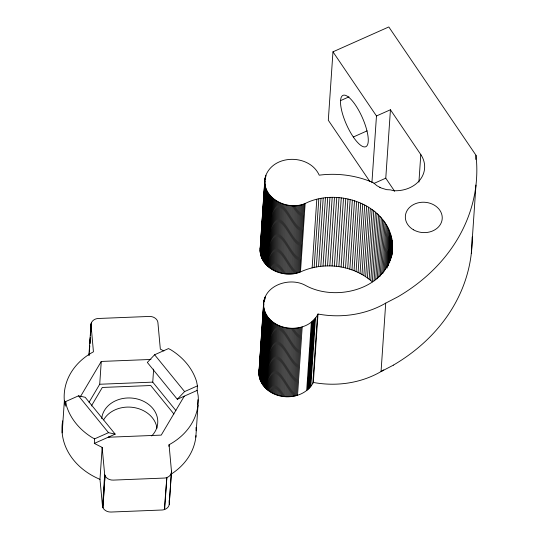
<?xml version="1.0" encoding="UTF-8"?>
<svg xmlns="http://www.w3.org/2000/svg" width="539" height="539" viewBox="0 0 539 539"><rect width="100%" height="100%" fill="white"/><g stroke="black" fill="none" stroke-linecap="round" stroke-linejoin="round"><path stroke-width="0.81" d="M369.936 181.63L328.305 120.251L332.967 51.825L388.808 26.95L475.998 155.286A193.784 159.322 3.9 0 1 398.025 296.733L385.715 303.134A85.944 70.656 3.9 0 1 318.569 314.129L317.997 314.015C306.913 336.235 266.872 331.694 263.611 306.246C262.473 285.623 289.423 276.5 305.357 285.34C337.32 303.167 391.779 287.86 392.608 246.04C390.869 205.191 338.324 186.689 305.141 203.513C287.321 211.787 258.888 196.816 265.902 175.276C274.553 153.709 309.945 154.376 319.223 175.188L320.88 174.973A85.944 70.656 3.9 0 1 373.352 182.708L376.956 185.746L381.309 188.037L386.672 189.667L390.384 189.863L393.625 190.712A29.955 24.626 3.9 0 0 420.292 179.494A29.955 24.626 3.9 0 0 420.797 154.572L390.438 109.761L376.471 115.966L371.917 182.721M317.997 314.015L313.334 382.441C305.882 396.899 285.697 400.457 272.114 392.944C263.308 388.558 256.793 378.317 259.454 368.359M264.777 180.612L260.115 249.038C259.502 268.705 284.161 278.872 300.472 271.939C323.69 261.28 353.146 264.777 372.355 281.904L377.017 213.478M163.896 350.963L160.332 349.137L157.92 322.726A8.031 6.603 3.9 0 0 157.199 320.429L157.044 320.159A8.031 6.603 3.9 0 0 149.316 316.447L98.421 318.482A8.031 6.603 3.9 0 0 95.329 319.135L95.012 319.277A8.031 6.603 3.9 0 0 91.32 323.063L91.226 323.346A8.031 6.603 3.9 0 0 91.017 324.512L93.436 351.812A67.139 55.2 3.9 0 0 64.35 400.955L62.167 432.884M115.164 434.124L108.501 432.676L94.635 438.854L94.325 443.415L115.164 434.124L85.189 397.29L78.519 395.835L65.684 401.555L65.367 406.116L64.35 400.955M88.935 355.107L91.017 324.512M89.05 355.282L89.218 352.823M89.333 351.185L89.723 345.452M89.831 343.815L90.282 337.266M90.39 335.629L91.226 323.346M89.427 350.902L89.757 345.991M89.925 343.532L90.262 338.62M90.485 335.346L90.822 330.434M90.983 327.975L91.32 323.063M89.036 402.289L99.715 384.253L101.271 361.44L150.994 359.452M169.071 500.61L169.313 503.379A8.031 6.603 3.9 0 1 169.273 504.268L169.226 504.565A8.031 6.603 3.9 0 1 164.665 509.476L164.334 509.584A8.031 6.603 3.9 0 1 161.895 510.009L111 512.043A8.031 6.603 3.9 0 1 102.969 507.785L102.841 507.502A8.031 6.603 3.9 0 1 102.545 506.64L99.984 479.346L102.161 447.417L94.325 443.415M102.545 506.64L104.66 474.421L102.161 447.417M102.841 507.502L105.017 475.573A8.031 6.603 3.9 0 1 104.721 474.711L104.66 474.421M102.969 507.785L105.017 475.573M175.896 410.563L152.753 382.131L153.642 369.094M164.334 509.584L166.847 477.541A8.031 6.603 3.9 0 0 171.402 472.629L171.449 472.339A8.031 6.603 3.9 0 0 171.49 471.45L169.057 444.742A67.139 55.2 3.9 0 0 198.15 395.606L197.126 390.438L197.436 385.877L196.567 381.497A67.139 55.2 3.9 0 0 170.701 349.717L168.485 348.585L154.619 354.763L147.329 362.43L177.304 399.264L197.126 390.438M164.665 509.476L166.847 477.541M168.95 446.38L169.057 444.742M169.293 503.082L171.469 471.153M169.226 504.565L171.49 471.45M197.537 404.607L197.867 399.695M195.832 437.163L198.008 405.227M260.081 250.851L264.979 178.807M260.135 251.76L264.918 181.252M265.033 179.581L265.148 177.917M260.916 242.112L261.146 238.777M261.428 234.606L261.658 231.265M262.001 226.259L262.224 222.924M262.513 218.753L262.736 215.411M263.079 210.405L263.308 207.07M263.652 202.058L263.82 199.558M264.164 194.552L264.386 191.21M264.676 187.04L264.898 183.705M265.188 179.527L265.356 177.028M260.222 252.67L264.892 184.244M260.364 253.573L265.026 185.147M260.539 254.475L265.208 186.049M265.788 176.947L265.902 175.276M260.761 255.365L265.431 186.945M261.024 256.254L265.693 187.828M261.334 257.137L265.996 188.711M261.678 258.006L266.347 189.58M262.069 258.861L266.731 190.435M262.493 259.71L267.162 191.284M262.965 260.539L267.627 192.12M263.47 261.361L268.132 192.935M264.016 262.163L268.678 193.737M264.595 262.944L269.264 194.518M265.215 263.712L269.877 195.286M265.868 264.46L270.531 196.034M258.875 372.853L263.638 302.615M258.888 373.763L263.915 300.823M258.942 374.672L263.611 306.246M259.791 363.353L260.081 359.176M260.364 355.006L260.593 351.671M260.876 347.5L261.159 343.323M261.442 339.152L261.671 335.817M262.015 330.805L262.244 327.469M262.527 323.299L262.756 319.957M263.039 315.787L263.322 311.616M263.605 307.446L263.834 304.104M264.002 301.604L264.117 299.933M266.556 265.181L271.218 196.755M259.043 375.575L263.712 307.149M264.191 301.557L264.359 299.051M259.192 376.485L263.854 308.059M259.374 377.381L264.043 308.955M264.804 299.825L264.979 297.319M259.603 378.277L264.272 309.851M267.277 265.889L271.946 197.463M265.228 298.141L265.343 296.477M259.872 379.16L264.541 310.733M260.189 380.035L264.851 311.616M268.031 266.569L272.694 198.143M260.539 380.905L265.208 312.479M260.937 381.76L265.599 313.341M268.813 267.223L273.482 198.797M261.368 382.609L266.037 314.183M269.628 267.849L274.297 199.423M261.846 383.438L266.509 315.012M262.358 384.253L267.021 315.827M270.47 268.456L275.139 200.03M262.911 385.055L267.573 316.629M271.346 269.035L276.008 200.609M263.497 385.836L268.159 317.41M264.123 386.598L268.786 318.172M272.242 269.581L276.905 201.155M264.784 387.339L269.446 318.913M273.158 270.106L277.828 201.68M265.478 388.06L270.14 319.634M274.102 270.591L278.771 202.165M266.199 388.76L270.868 320.334M266.96 389.434L271.622 321.008M275.072 271.056L279.734 202.63M267.748 390.088L272.417 321.662M276.056 271.481L280.718 203.055M268.57 390.714L273.233 322.288M277.059 271.878L281.729 203.452M269.419 391.314L274.082 322.888M278.084 272.249L282.746 203.823M270.295 391.887L274.957 323.461M279.121 272.579L283.784 204.153M271.191 392.432L275.86 324.006M280.172 272.875L284.835 204.449M272.114 392.944L276.783 324.518M273.064 393.43L277.726 325.004M281.237 273.138L285.899 204.719M274.034 393.888L278.697 325.462M282.308 273.374L286.97 204.948M275.025 394.312L279.687 325.886M283.393 273.569L288.055 205.143M276.029 394.703L280.698 326.277M284.484 273.731L289.147 205.305M277.053 395.06L281.722 326.634M285.576 273.852L290.245 205.426M278.097 395.39L282.759 326.964M286.681 273.947L291.343 205.521M279.148 395.68L283.81 327.254M287.779 274.001L292.448 205.575M280.213 395.943L284.875 327.517M288.884 274.014L293.546 205.595M281.291 396.165L285.953 327.739M289.982 274.001L294.651 205.575M282.375 396.354L287.038 327.928M291.087 273.947L295.749 205.521M283.467 396.509L288.129 328.083M292.178 273.859L296.841 205.433M284.558 396.63L289.227 328.204M293.27 273.738L297.932 205.312M285.663 396.711L290.326 328.291M294.348 273.576L299.01 205.15M286.761 396.765L291.431 328.339M295.419 273.381L300.082 204.961M287.866 396.778L292.536 328.352M296.477 273.158L301.146 204.732M288.971 396.751L293.634 328.325M297.528 272.896L302.19 204.47M290.07 396.697L294.732 328.271M298.559 272.599L303.221 204.173M299.576 272.269L304.239 203.843M291.161 396.603L295.823 328.177M300.472 271.939L305.141 203.513M292.246 396.468L296.915 328.042M293.331 396.306L297.993 327.88M294.395 396.104L299.064 327.678M295.453 395.875L300.122 327.449M296.497 395.606L301.166 327.18M297.528 395.303L302.197 326.877M312.135 267.876L316.797 199.457M314.143 267.411L318.805 198.985M306.684 390.546L311.353 322.12M307.459 389.913L312.121 321.487M316.332 266.98L320.995 198.554M308.193 389.252L312.863 320.826M308.901 388.572L313.563 320.146M309.575 387.864L314.237 319.438M310.208 387.137L314.877 318.711M318.549 266.616L323.211 198.19M310.808 386.389L315.477 317.963M312.842 383.209L317.505 314.783M320.779 266.327L325.441 197.901M323.023 266.104L327.685 197.678M325.28 265.963L329.942 197.537M327.544 265.889L332.206 197.463M329.814 265.895L334.476 197.469M332.085 265.97L336.747 197.543M334.348 266.118L339.011 197.692M336.606 266.34L341.275 197.914M338.856 266.637L343.518 198.211M341.093 267L345.755 198.574M343.309 267.438L347.978 199.012M345.512 267.95L350.175 199.524M347.689 268.53L352.351 200.104M349.831 269.177L354.5 200.751M351.954 269.891L356.616 201.465M354.035 270.679L358.698 202.253M356.084 271.528L360.746 203.102M358.091 272.444L362.754 204.018M360.052 273.421L364.721 204.995M361.972 274.459L366.641 206.039M363.845 275.564L368.508 207.138M365.658 276.723L370.327 208.297M367.423 277.935L372.085 209.509M369.127 279.209L373.79 210.783M370.771 280.529L375.44 212.103M374.046 280.826L378.54 214.899M375.663 279.788L379.988 216.368M377.212 278.798L381.369 217.884M378.749 277.012L382.677 219.44M394.649 191.284L385.776 178.187L390.438 109.761M380.157 276.109L383.909 221.03M381.545 274.398L385.068 222.661M382.798 273.563L386.153 224.332M384.085 271.09L387.15 226.03M385.23 269.48L388.073 227.754M386.295 267.896L388.915 229.513M387.17 268.004L389.67 231.285M388.127 265.633L390.344 233.091M385.715 303.134L381.053 371.56A85.944 70.656 3.9 0 1 313.907 382.555L313.334 382.441M388.228 265.842L388.336 264.177M388.996 263.275L390.93 234.903M389.663 262.608L391.429 236.736M390.364 260.283L391.84 238.588M390.418 260.586L390.532 258.922M390.91 258.801L392.163 240.441M391.375 257.325L392.399 242.307M391.833 255.142L392.547 244.174M391.981 255.223L392.608 246.04M392.23 252.912L392.574 247.906M418.918 182.115L420.797 154.572M475.715 159.463L475.998 155.286M471.308 253.492L475.971 185.066M260.115 249.038L260.485 246.343M80.345 396.792L101.271 361.44M91.381 405.955L102.322 387.46L150.745 385.526L173.902 413.979M184.284 396.158L161.228 435.114L108.184 437.237M177.304 399.264L184.594 391.597L197.436 385.877M383.728 369.929L381.053 371.56L393.362 365.159M340.547 100.618A28.109 8.658 66 0 1 349.077 97.546L349.589 97.99A28.109 8.658 66 0 1 368.238 141.474A28.109 8.658 66 0 1 347.608 126.995L347.136 125.998A28.109 8.658 66 0 1 340.547 100.618L348.969 96.865M353.308 137.014L367.093 130.869M374.012 183.408L385.776 178.187M379.786 187.363L380.541 187.713M99.715 384.253L152.753 382.131M94.635 438.854L92.412 437.715A67.139 55.2 3.9 0 1 66.546 405.934L65.684 401.555M154.619 354.763L184.594 391.597M78.519 395.835L108.501 432.676M332.967 51.825L376.471 115.966M472.164 236.965A193.77 159.308 3.8 0 1 393.342 365.139M195.994 435.566A67.139 55.2 3.9 0 1 171.22 474.118M99.984 479.346A67.139 55.2 3.9 0 1 62.665 420.878M195.974 427.535A67.139 55.2 3.9 0 1 196.149 430.749M166.517 477.655A8.031 6.603 3.9 0 1 164.072 478.073L113.177 480.108A8.031 6.603 3.9 0 1 105.145 475.849M101.696 418.581A28.109 23.11 3.9 0 1 140.019 399.803A28.109 23.11 3.9 0 1 151.695 435.95M109.761 436.947A28.109 23.11 3.9 0 1 108.999 436.273M103.603 419.894A28.109 23.11 3.9 0 1 133.557 407.477A28.109 23.11 3.9 0 1 156.977 428.182M89.144 354.992A8.031 6.603 3.9 0 1 89.252 354.716M413.426 229.769A18.474 15.186 3.9 0 0 442.202 218.928A18.474 15.186 3.9 0 0 415.744 203.567A18.474 15.186 3.9 0 0 413.426 229.769"/></g></svg>
